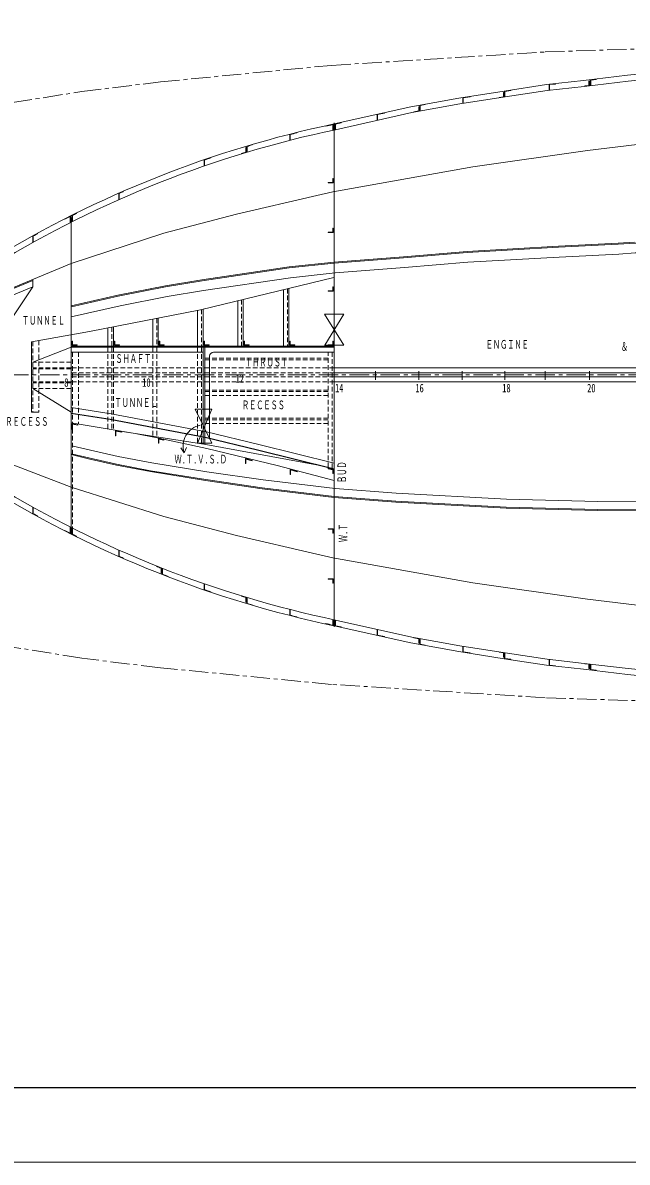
# Model space of a CAD drawing. Units: millimetres, scale not verified. Extents: x -28714 to 28714, y -20310 to 20310.
# Drawn here: x -16330 to -8522, y -20310 to -5594 of the extents above; entities that cross this region are included whole.
import ezdxf
from ezdxf.enums import TextEntityAlignment as Align

# ---------------------------------------------------------------- set-up
doc = ezdxf.new("R2010")
doc.units = ezdxf.units.MM
doc.header["$LTSCALE"] = 50
doc.linetypes.add('CHAIN1', pattern=[8, 5, -1, 1, -1])
doc.linetypes.add('DASHED1', pattern=[1.8, 1.2, -0.6])
for name, color, linetype, lineweight in [('0-0_0', 3, 'Continuous', 18), ('0-1', 4, 'CHAIN1', 18), ('0-2_寸法', 2, 'Continuous', 18), ('0-F', 3, 'Continuous', 18)]:
    doc.layers.add(name, color=color, linetype=linetype, lineweight=lineweight)
doc.styles.add('ＭＳ ゴシック', font='')
doc.styles.get('ＭＳ ゴシック').set_extended_font_data('MS Gothic')

msp = doc.modelspace()

# ---------------------------------------------------------------- linework, layer by layer
at = {"layer": '0-0_0'}
for p, q in [((-8922.85, -6325.35), (-8922.85, -6320.23)), ((-9528.7, -6465.44), (-9528.7, -6388.78)), ((-9068.41, -6409.41), (-9068.41, -6414.53)), ((-9015.88, -6349.74), (-9010.8, -6349.74)), ((-9010.8, -6349.74), (-9010.8, -6407.58)), ((-8998.69, -6406.12), (-8998.69, -6329.37)), ((-10644.57, -6636.61), (-10644.57, -6559.48)), ((-10120.35, -6495), (-10115.27, -6495)), ((-10115.27, -6495), (-10115.27, -6553.82)), ((-10107.77, -6552.47), (-10107.77, -6475.05)), ((-11279.1, -6743.79), (-11279.1, -6749.67)), ((-11212.76, -6678.03), (-11207.68, -6678.03)), ((-11207.68, -6678.03), (-11207.68, -6736.84)), ((-11200.19, -6735.5), (-11200.19, -6658.08)), ((-11195.11, -6662.33), (-11133.8, -6651.31)), ((-11195.11, -6734.58), (-11195.11, -6662.33)), ((-11133.8, -6646.15), (-11133.8, -6651.31)), ((-12324.79, -6982.12), (-12324.79, -6904.23)), ((-12319.71, -6981.04), (-12319.71, -6903.16)), ((-12307.01, -13395.09), (-12307.01, -6887.51)), ((-12294.31, -6975.68), (-12294.31, -6897.64)), ((-12289.23, -6901.75), (-12216.26, -6885.42)), ((-12289.23, -6974.63), (-12289.23, -6896.51)), ((-12216.26, -6885.42), (-12216.23, -6880.21)), ((-11750.48, -6854.05), (-11750.48, -6775.96)), ((-12878.57, -7032.96), (-12878.57, -7111.59)), ((-12873.49, -7110.3), (-12873.49, -7036.91)), ((-12791.2, -7016.31), (-12791.2, -7011.07)), ((-12419.85, -6924.65), (-12418.53, -6929.56)), ((-13449.04, -7264.95), (-13449.04, -7206.6)), ((-13443.96, -7205.08), (-13443.96, -7268.73)), ((-13435.77, -7266.26), (-13435.77, -7186.73)), ((-13430.69, -7264.74), (-13430.69, -7190.51)), ((-13366.89, -7171.67), (-13366.89, -7166.38)), ((-13899.95, -7339.35), (-13899.95, -7333.99)), ((-13506.13, -7282.27), (-13506.13, -7287.58)), ((-13987.32, -7363.71), (-13987.32, -7444.31)), ((-13982.24, -7442.56), (-13982.24, -7367.34)), ((-15088.29, -7878.23), (-15088.29, -7794.9)), ((-15083.21, -7875.97), (-15083.21, -7798.21)), ((-15031.21, -7775.41), (-15031.21, -7769.87)), ((-15714.39, -8175.02), (-15714.39, -8089.72)), ((-15694.07, -8164.78), (-15694.07, -8079.55)), ((-15688.99, -8162.23), (-15688.99, -8082.69)), ((-15636.99, -8056.88), (-15636.99, -8051.21)), ((-15785.24, -8125.49), (-15785.24, -8131.19)), ((-15719.47, -8097.95), (-15719.47, -8177.58)), ((-15704.23, -8108.88), (-15704.23, -12197.97)), ((-16198.33, -8431.35), (-16198.33, -8344.27)), ((-16193.25, -8428.53), (-16193.25, -8347.27)), ((-16141.25, -8318.77), (-16141.25, -8312.99)), ((-16658.02, -9110.11), (-16201.57, -8921.62)), ((-16201.57, -9004.07), (-16201.57, -8907.88)), ((-16658.02, -9686.64), (-16201.57, -9004.07)), ((-16658.02, -9192.55), (-16201.57, -9004.07)), ((-12962.88, -9040.79), (-12962.88, -9772.58)), ((-12891.76, -9023.38), (-12891.76, -9772.58)), ((-15071.55, -9248.05), (-15704.23, -9393.23)), ((-13553.21, -9185.23), (-13553.21, -9772.58)), ((-13482.09, -9167.82), (-13482.09, -9772.58)), ((-14579.01, -9409.34), (-14579.01, -9772.58)), ((-14071.01, -9310.02), (-14071.01, -9772.58)), ((-13999.89, -9294.52), (-13999.89, -9772.58)), ((-12432.49, -9356.58), (-12184.45, -9356.58)), ((-12432.49, -9356.58), (-12184.45, -9759.88)), ((-12184.45, -9356.58), (-12427.99, -9759.88)), ((-15229.25, -9536.47), (-15229.25, -9772.58)), ((-15158.13, -9522.57), (-15158.13, -9772.58)), ((-14650.13, -9423.24), (-14650.13, -9772.58)), ((-16200.31, -9976.2), (-15704.23, -9785.28)), ((-12307.01, -9772.58), (-15704.23, -9772.58)), ((-12307.01, -9785.28), (-15704.23, -9785.28)), ((-13999.89, -9848.78), (-15704.23, -9848.78)), ((-13999.89, -9785.28), (-13999.89, -11035.13)), ((-13979.57, -9785.28), (-13979.57, -11038.33)), ((-12307.01, -9848.78), (-13865.27, -9848.78)), ((-12432.49, -9759.88), (-12184.45, -9759.88)), ((-13916.07, -9899.58), (-13916.07, -10960.12)), ((19324.21, -10052.4), (-12307.01, -10052.4)), ((905.66, -10115.9), (-12307.01, -10115.9)), ((-11773.96, -10093.88), (-11773.96, -10206.55)), ((-11211.78, -10093.88), (-11211.78, -10206.55)), ((-10652.46, -10093.88), (-10652.46, -10206.55)), ((-10103.82, -10093.88), (-10103.82, -10206.55)), ((-9583.21, -10093.88), (-9583.21, -10206.55)), ((-9008.48, -10093.88), (-9008.48, -10206.55)), ((905.66, -10166.7), (-12307.01, -10166.7)), ((19324.21, -10230.2), (-12307.01, -10230.2)), ((-16200.31, -10319.1), (-15704.23, -10622.39)), ((-13886.33, -10584.35), (-14103.69, -10584.35)), ((-14103.69, -10584.35), (-13886.33, -11023.94)), ((-13886.33, -10584.35), (-14071.01, -11023.94)), ((-15686.45, -10845.46), (-15691.53, -10845.46)), ((-15617.36, -10784.58), (-15617.36, -10789.72)), ((-15051.95, -10877), (-15131.57, -10863.99)), ((-15126.49, -10930.45), (-15126.49, -10869.97)), ((-15051.95, -10882.15), (-15126.49, -10869.97)), ((-15051.95, -10877), (-15051.95, -10882.15)), ((-14572.38, -11024.65), (-14577.46, -11024.65)), ((-14071.01, -11023.94), (-13886.33, -11023.94)), ((-13916.07, -10960.12), (-13916.07, -10965.34)), ((-13364.31, -11246.52), (-13453.66, -11223.05)), ((-12785.09, -11386.43), (-12874.44, -11362.97)), ((-12319.71, -11416.13), (-12324.79, -11416.13)), ((-16198.33, -11851.25), (-16198.33, -11938.33)), ((-16193.25, -11854.07), (-16193.25, -11935.33)), ((-16141.25, -11963.83), (-16141.25, -11969.61)), ((-15785.24, -12157.11), (-15785.24, -12151.41)), ((-15719.47, -12184.65), (-15719.47, -12105.02)), ((-15714.39, -12107.58), (-15714.39, -12192.88)), ((-15694.07, -12117.82), (-15694.07, -12203.05)), ((-15688.99, -12120.37), (-15688.99, -12199.91)), ((-15636.99, -12225.72), (-15636.99, -12231.39)), ((-15088.29, -12404.38), (-15088.29, -12487.7)), ((-15083.21, -12406.63), (-15083.21, -12484.39)), ((-15031.21, -12507.19), (-15031.21, -12512.73)), ((-14603.78, -12614.12), (-14603.78, -12608.65)), ((-14543.79, -12637.92), (-14543.79, -12698.49)), ((-14538.71, -12700.48), (-14538.71, -12633.29)), ((-14531.09, -12637.46), (-14531.09, -12719.3)), ((-14526.01, -12639.45), (-14526.01, -12715.83)), ((-14451.54, -12744.66), (-14451.54, -12750.1)), ((-13987.32, -12918.89), (-13987.32, -12838.29)), ((-13982.24, -12840.04), (-13982.24, -12915.27)), ((-13899.95, -12943.25), (-13899.95, -12948.61)), ((-13506.13, -13000.34), (-13506.13, -12995.02)), ((-13449.04, -13017.65), (-13449.04, -13076)), ((-13443.96, -13077.52), (-13443.96, -13013.87)), ((-13435.77, -13016.34), (-13435.77, -13095.87)), ((-13430.69, -13017.86), (-13430.69, -13092.09)), ((-13366.89, -13110.93), (-13366.89, -13116.22)), ((-12878.57, -13249.64), (-12878.57, -13171.01)), ((-12873.49, -13172.3), (-12873.49, -13245.69)), ((-12791.2, -13266.29), (-12791.2, -13271.53)), ((-12419.85, -13357.95), (-12418.53, -13353.04)), ((-12324.79, -13300.48), (-12324.79, -13378.37)), ((-12319.71, -13301.56), (-12319.71, -13379.45)), ((-12294.31, -13306.92), (-12294.31, -13384.96)), ((-12289.23, -13307.97), (-12289.23, -13386.09)), ((-12289.23, -13380.85), (-12216.26, -13397.18)), ((-12216.26, -13397.18), (-12216.23, -13402.39)), ((-11750.48, -13428.55), (-11750.48, -13506.64)), ((-11279.1, -13538.81), (-11279.1, -13532.93)), ((-11207.68, -13604.57), (-11207.68, -13545.76)), ((-11200.19, -13547.1), (-11200.19, -13624.52)), ((-11195.11, -13548.02), (-11195.11, -13620.27)), ((-11195.11, -13620.27), (-11133.8, -13631.29)), ((-11133.8, -13636.45), (-11133.8, -13631.29)), ((-10644.57, -13645.99), (-10644.57, -13723.12)), ((-10120.35, -13787.6), (-10115.27, -13787.6)), ((-10115.27, -13787.6), (-10115.27, -13728.79)), ((-10107.77, -13730.13), (-10107.77, -13807.55)), ((-9528.7, -13817.16), (-9528.7, -13893.82)), ((-9068.41, -13873.19), (-9068.41, -13868.08)), ((-9015.88, -13932.86), (-9010.8, -13932.86)), ((-9010.8, -13932.86), (-9010.8, -13875.02)), ((-8998.69, -13876.48), (-8998.69, -13953.23))]:
    msp.add_line(p, q, dxfattribs=at)
at = {"layer": '0-0_0', "color": 1, "linetype": 'DASHED1'}
for p, q in [((-12912.08, -9028.36), (-12912.08, -9772.58)), ((-13502.41, -9172.8), (-13502.41, -9772.58)), ((-14599.33, -9413.31), (-14599.33, -9772.58)), ((-14020.21, -9299.49), (-14020.21, -9772.58)), ((-15178.45, -9526.54), (-15178.45, -9772.58)), ((-16200.31, -9711.57), (-16200.31, -10624.16)), ((-16124.11, -9698.21), (-16124.11, -10624.16)), ((-15686.45, -9848.78), (-15686.45, -12197.97)), ((-15610.25, -9848.78), (-15610.25, -10778.02)), ((-15229.25, -9785.28), (-15229.25, -10840.3)), ((-15178.45, -9785.28), (-15178.45, -10848.6)), ((-15158.13, -9785.28), (-15158.13, -10851.93)), ((-14650.13, -9785.28), (-14650.13, -10932.76)), ((-14599.33, -9785.28), (-14599.33, -10940.76)), ((-14071.01, -9785.28), (-14071.01, -11023.94)), ((-14020.21, -9785.28), (-14020.21, -11031.94)), ((-12383.21, -11334.67), (-12383.21, -9848.78)), ((-12332.41, -11347.21), (-12332.41, -9848.78)), ((-15704.23, -9976.2), (-16200.31, -9976.2)), ((-12383.21, -9924.98), (-13979.57, -9924.98)), ((-12383.21, -9945.3), (-13979.57, -9945.3)), ((-15704.23, -10052.4), (-16200.31, -10052.4)), ((-15704.23, -10065.1), (-16200.31, -10065.1)), ((-12307.01, -10052.4), (-15704.23, -10052.4)), ((-12307.01, -10115.9), (-15704.23, -10115.9)), ((-15704.23, -10230.2), (-16200.31, -10230.2)), ((-15704.23, -10242.9), (-16200.31, -10242.9)), ((-12307.01, -10166.7), (-15704.23, -10166.7)), ((-12307.01, -10230.2), (-15704.23, -10230.2)), ((-15704.23, -10319.1), (-16200.31, -10319.1)), ((-12383.21, -10337.3), (-13979.57, -10337.3)), ((-12383.21, -10357.62), (-13979.57, -10357.62)), ((-12383.21, -10408.42), (-13979.57, -10408.42)), ((-12383.21, -10700.11), (-13979.57, -10700.11)), ((-12383.21, -10720.43), (-13979.57, -10720.43)), ((-12383.21, -10771.23), (-13979.57, -10771.23))]:
    msp.add_line(p, q, dxfattribs=at)
at = {"layer": '0-0_0'}
for points in [[(-12307.01, -6900.48), (-11318.92, -6679.4), (-10697.07, -6567.71), (-10110.23, -6475.73), (-9564.09, -6392.69), (-9086.05, -6339.9), (-8517.1, -6271.32), (-7972.24, -6215.17), (-7334.16, -6147.1), (-6238.38, -6061.94), (-5775.23, -6025.94), (-5151.31, -5990.62), (-4617.28, -5963.93), (-4031.09, -5934.63), (-3569.55, -5915.69), (-2935.32, -5897.23), (-1816.43, -5864.67), (-1376.12, -5864.67), (-719.23, -5847.85), (307.44, -5847.85)], [(-12290.87, -6974.96), (-11303.86, -6754.12), (-10684.43, -6642.86), (-10098.61, -6551.04), (-9554.18, -6468.25), (-9077.31, -6415.6), (-8508.63, -6347.05), (-7964.29, -6290.95), (-7327.16, -6222.99), (-6232.47, -6137.91), (-5770.13, -6101.97), (-5147.25, -6066.71), (-4613.48, -6040.04), (-4027.62, -6010.76), (-3566.88, -5991.84), (-2933.11, -5973.4), (-1815.33, -5940.87), (-1375.14, -5940.87), (-718.26, -5924.05), (307.86, -5924.05)], [(-8993.61, -6405.51), (-8993.61, -6333.88), (-8922.85, -6325.35)], [(-10102.69, -6551.56), (-10102.69, -6479.72), (-10026.47, -6468.13), (-10026.47, -6462.99)], [(-9523.62, -6464.88), (-9523.62, -6393.33), (-9447.65, -6384.94), (-9447.65, -6379.83)], [(-9068.41, -6409.41), (-9015.88, -6403.08), (-9015.88, -6349.74)], [(-10639.49, -6635.82), (-10639.49, -6563.83), (-10548.58, -6549.58), (-10548.58, -6544.44)], [(-10174.95, -6563.01), (-10174.95, -6557.86), (-10120.35, -6549.3), (-10120.35, -6495)], [(-16734.22, -9127.84), (-15704.23, -8702.51), (-14508.76, -8310.2), (-13567.41, -8065.29), (-12531.28, -7826.91), (-12323.33, -7779.07), (-10515.1, -7455.21), (-9035.39, -7243.79), (-8141.54, -7136.81), (-6746.95, -6987.51), (-4955.97, -6842.71), (-3662.94, -6775.5), (-1969.87, -6714.38), (-1201.03, -6701.03), (61.25, -6671.74)], [(-11745.4, -6852.91), (-11745.4, -6780.03), (-11659.17, -6760.74), (-11659.17, -6755.53)], [(-11279.1, -6743.79), (-11212.76, -6731.88), (-11212.76, -6678.03)], [(-15704.23, -9249.9), (-15100.48, -9111.36), (-14488.07, -8992.63), (-14016.3, -8913.44), (-12888.24, -8748.17), (-12307.01, -8686.4), (-11411.64, -8615.42), (-10590.46, -8548.29), (-9408.45, -8481.31), (-8639.68, -8441.43), (-8425.89, -8426.8)], [(-15701.39, -9262.27), (-15097.85, -9123.79), (-14485.81, -9005.13), (-14014.33, -8925.99), (-12886.64, -8760.77), (-12305.84, -8699.04), (-11410.62, -8628.08), (-10589.59, -8560.97), (-9407.76, -8493.99), (-8638.92, -8454.1), (-8425.46, -8439.5), (-3496.63, -8439.5), (-3496.63, -10496.9), (-1285.53, -10496.9)], [(-15071.55, -9248.05), (-14463.21, -9130.11), (-13994.61, -9051.46), (-12870.72, -8886.79), (-12294.11, -8825.51), (-11400.43, -8754.67), (-10580.82, -8687.67), (-9400.88, -8620.81), (-8631.3, -8580.88), (-8421.12, -8566.5), (-3572.83, -8566.5), (-3572.83, -10496.9)], [(-16124.11, -10624.16), (-16218.09, -10624.16), (-16218.09, -9714.69), (-15469.38, -9583.42), (-14032.34, -9302.46), (-12313.05, -8881.79)], [(-15704.23, -10562.88), (-15189.43, -10643.49), (-13957.79, -10876.93), (-13281.32, -11039.69), (-12307.01, -11280.22)], [(-15704.23, -10640.01), (-15202.42, -10718.59), (-13973.81, -10951.45), (-13299.36, -11113.73), (-12307.01, -11358.71)], [(-15703.44, -10634.99), (-15201.56, -10713.58), (-13972.74, -10946.48), (-13298.16, -11108.79), (-12305.79, -11353.78)], [(-12307.01, -11504.13), (-13045.62, -11310.12), (-13950.56, -11090.73), (-14573.53, -10957.07), (-14879.01, -10897.55), (-15704.23, -10762.65)], [(-15617.36, -10784.58), (-15691.53, -10772.45), (-15691.53, -10845.46)], [(-15617.36, -10789.72), (-15686.45, -10778.43), (-15686.45, -10845.46)], [(-15126.49, -10930.45), (-15131.57, -10930.45), (-15131.57, -10863.99)], [(-15016.58, -10875.06), (-13965.14, -11040.61), (-12489.2, -11313.73)], [(-14572.38, -11024.65), (-14572.38, -10970.31), (-14506.19, -10984.51), (-14506.19, -10979.31), (-14577.46, -10964.02), (-14577.46, -11024.65)], [(-15704.23, -11171.84), (-15481.12, -11225.01), (-15119.53, -11308.35), (-14681.64, -11391.17), (-13967.74, -11506.04), (-13239.16, -11611.51), (-12307.01, -11723.62), (-11512.23, -11783.91), (-10085.5, -11862.23), (-8902.2, -11892.05), (-7811.88, -11900.31), (-6090.67, -11898.67), (-4962.9, -11896.98), (-3007.28, -11890.45), (-1901.77, -11889.02), (-924.92, -11881.15), (396.85, -11875.47), (1667.37, -11864.13), (2984.69, -11863.44), (3912.75, -11863.01), (5870.29, -11864.6), (9409.3, -11836.86)], [(-15701.29, -11159.49), (-15478.22, -11212.64), (-15116.92, -11295.92), (-14679.45, -11378.66), (-13965.82, -11493.48), (-13237.49, -11598.92), (-12305.77, -11710.98), (-11511.4, -11771.24), (-10084.99, -11849.54), (-8901.99, -11879.35), (-7811.84, -11887.61), (-6090.69, -11885.97), (-4962.93, -11884.28), (-3007.31, -11877.75), (-1901.83, -11876.32), (-925, -11868.45), (396.77, -11862.77), (1667.31, -11851.43), (2984.69, -11850.74), (3912.75, -11850.31), (5870.25, -11851.9), (9409.06, -11824.16)], [(-15677.73, -11060.65), (-15455.04, -11113.72), (-15096.06, -11196.46), (-14661.94, -11278.57), (-13950.47, -11393.04), (-13224.14, -11498.19), (-12295.86, -11609.84), (-11504.78, -11669.85), (-10080.93, -11748.01), (-8900.33, -11777.76), (-7811.5, -11786.01), (-6090.78, -11784.37), (-4963.17, -11782.68), (-3007.55, -11776.15), (-1902.3, -11774.72), (-925.63, -11766.85), (396.1, -11761.17), (1666.83, -11749.83), (2984.63, -11749.14), (3912.77, -11748.71), (5869.89, -11750.3), (9407.07, -11722.57)], [(-16727.21, -11200.4), (-15704.23, -11592.59), (-14508.76, -11972.4), (-13567.41, -12217.31), (-12531.28, -12455.69), (-12323.33, -12503.53), (-10515.1, -12827.39), (-9035.39, -13038.81), (-8141.54, -13145.79), (-6746.95, -13295.1), (-4955.97, -13439.89), (-3662.94, -13507.1), (-1969.87, -13568.22), (-1201.03, -13581.57), (61.25, -13610.86)], [(-13364.31, -11246.52), (-13364.31, -11251.77), (-13448.58, -11229.64), (-13448.58, -11286.89), (-13453.66, -11286.89), (-13453.66, -11223.05)], [(-12785.09, -11386.43), (-12785.09, -11391.69), (-12869.36, -11369.55), (-12869.36, -11426.8), (-12874.44, -11426.8), (-12874.44, -11362.97)], [(-12324.79, -11416.13), (-12324.79, -11367.4), (-12383.21, -11352.98), (-12383.21, -11347.75), (-12319.71, -11363.43), (-12319.71, -11416.13)], [(-12307.01, -13382.12), (-11318.92, -13603.2), (-10697.07, -13714.89), (-10110.23, -13806.87), (-9564.09, -13889.91), (-9086.05, -13942.7), (-8517.1, -14011.28), (-7972.24, -14067.43), (-7334.16, -14135.5), (-6238.38, -14220.66), (-5775.23, -14256.66), (-5151.31, -14291.98), (-4617.28, -14318.67), (-4031.09, -14347.97), (-3569.55, -14366.91), (-2935.32, -14385.37), (-1816.43, -14417.93), (-1376.12, -14417.93), (-719.23, -14434.75), (307.44, -14434.75)], [(-12290.87, -13307.64), (-11303.86, -13528.48), (-10684.43, -13639.74), (-10098.61, -13731.56), (-9554.18, -13814.35), (-9077.31, -13867), (-8508.63, -13935.55), (-7964.29, -13991.65), (-7327.16, -14059.61), (-6232.47, -14144.69), (-5770.13, -14180.63), (-5147.25, -14215.89), (-4613.48, -14242.56), (-4027.62, -14271.85), (-3566.88, -14290.76), (-2933.11, -14309.2), (-1815.33, -14341.73), (-1375.14, -14341.73), (-718.26, -14358.55), (307.86, -14358.55)], [(-11745.4, -13429.69), (-11745.4, -13502.57), (-11659.17, -13521.86), (-11659.17, -13527.07)], [(-11279.1, -13538.81), (-11212.76, -13550.73), (-11212.76, -13604.57), (-11207.68, -13604.57)], [(-10639.49, -13646.79), (-10639.49, -13718.77), (-10548.58, -13733.02), (-10548.58, -13738.16)], [(-10174.95, -13719.6), (-10174.95, -13724.74), (-10120.35, -13733.3), (-10120.35, -13787.6)], [(-10102.69, -13731.04), (-10102.69, -13802.88), (-10026.47, -13814.47), (-10026.47, -13819.61)], [(-9523.62, -13817.72), (-9523.62, -13889.27), (-9447.65, -13897.66), (-9447.65, -13902.77)], [(-9068.41, -13873.19), (-9015.88, -13879.52), (-9015.88, -13932.86)], [(-8993.61, -13877.09), (-8993.61, -13948.73), (-8922.85, -13957.25), (-8922.85, -13962.37)]]:
    msp.add_lwpolyline(points, dxfattribs=at)
for points in [[(-12324.79, -7606.63), (-12324.79, -7657.36), (-12383.21, -7657.36), (-12383.21, -7662.44), (-12319.71, -7662.44), (-12319.71, -7606.63)], [(-12324.79, -8245.99), (-12324.79, -8296.73), (-12383.21, -8296.73), (-12383.21, -8301.81), (-12319.71, -8301.81), (-12319.71, -8245.99)], [(-12324.79, -9003.51), (-12324.79, -9054.24), (-12383.21, -9054.24), (-12383.21, -9059.32), (-12319.71, -9059.32), (-12319.71, -9003.51)], [(-15686.45, -9704.07), (-15686.45, -9754.8), (-15628.03, -9754.8), (-15628.03, -9759.88), (-15691.53, -9759.88), (-15691.53, -9704.07)], [(-15140.35, -9704.07), (-15140.35, -9754.8), (-15081.93, -9754.8), (-15081.93, -9759.88), (-15145.43, -9759.88), (-15145.43, -9704.07)], [(-14561.23, -9704.07), (-14561.23, -9754.8), (-14502.81, -9754.8), (-14502.81, -9759.88), (-14566.31, -9759.88), (-14566.31, -9704.07)], [(-13982.11, -9704.07), (-13982.11, -9754.8), (-13923.69, -9754.8), (-13923.69, -9759.88), (-13987.19, -9759.88), (-13987.19, -9704.07)], [(-13464.31, -9704.07), (-13464.31, -9754.8), (-13405.89, -9754.8), (-13405.89, -9759.88), (-13469.39, -9759.88), (-13469.39, -9704.07)], [(-12873.98, -9704.07), (-12873.98, -9754.8), (-12815.56, -9754.8), (-12815.56, -9759.88), (-12879.06, -9759.88), (-12879.06, -9704.07)], [(-12324.79, -9704.07), (-12324.79, -9754.8), (-12383.21, -9754.8), (-12383.21, -9759.88), (-12319.71, -9759.88), (-12319.71, -9704.07)], [(-12324.79, -12184.06), (-12324.79, -12133.33), (-12383.21, -12133.33), (-12383.21, -12128.25), (-12319.71, -12128.25), (-12319.71, -12184.06)], [(-12324.79, -12832.38), (-12324.79, -12781.64), (-12383.21, -12781.64), (-12383.21, -12776.56), (-12319.71, -12776.56), (-12319.71, -12832.38)]]:
    msp.add_lwpolyline(points, close=True, dxfattribs=at)
at = {"layer": '0-0_0', "color": 4, "linetype": 'CHAIN1'}
msp.add_lwpolyline([(-912.75, -14429.79), (-4608.92, -14429.79), (-6518, -14409.78), (-9580.17, -14311.35), (-12340.41, -14138.84), (-14552.31, -13924.87), (-15566.91, -13800.55), (-16460.42, -13657.34)], dxfattribs=at)
at = {"layer": '0-0_0'}
for centre, radius, start, end in [((-9424.88, -20634.33), 14033, 101.8519, 121.34603), ((-9424.88, -20634.33), 14027.92, 101.93047, 102.32207), ((-9424.88, -20634.33), 13956.8, 101.84983, 121.34603), ((-9424.88, -20634.33), 14027.92, 103.88496, 104.23143), ((-9424.88, -20634.33), 14017.76, 106.66132, 106.683), ((-9424.88, -20634.33), 14027.92, 106.32059, 106.59231), ((-9424.88, -20634.33), 14027.92, 108.60317, 108.95817), ((-9424.88, -20634.33), 13961.88, 106.75173, 106.99652), ((-9424.88, -20634.33), 14027.92, 113.5566, 113.78851), ((-9424.88, -20634.33), 14027.92, 116.28516, 116.52229), ((-9424.88, -20634.33), 14027.92, 116.66151, 116.96251), ((-9424.88, -20634.33), 14027.92, 118.60616, 118.84836), ((-13865.27, -9899.58), 50.8, 90, 180), ((-9424.88, 351.73), 13956.8, 238.65397, 258.15017), ((-9424.88, 351.73), 14033, 238.65397, 258.1481), ((-9424.88, 351.73), 14027.92, 241.15164, 241.39384), ((-9424.88, 351.73), 14027.92, 243.03749, 243.33849), ((-9424.88, 351.73), 14027.92, 243.47771, 243.71484), ((-9424.88, 351.73), 14027.92, 246.21149, 246.4434), ((-9424.88, 351.73), 13961.88, 248.22692, 248.49177), ((-9426.21, 351.73), 14017.76, 248.58761, 248.60991), ((-9424.88, 351.73), 14027.92, 248.67601, 249.00217), ((-9424.88, 351.73), 14027.92, 251.04183, 251.39683), ((-9424.88, 351.73), 13961.88, 253.00348, 253.24827), ((-9424.88, 351.73), 14017.76, 253.317, 253.33868), ((-9424.88, 351.73), 14027.92, 253.40769, 253.67941), ((-9424.88, 351.73), 14027.92, 255.76857, 256.11504), ((-9424.88, 351.73), 14027.92, 257.67793, 258.06953)]:
    msp.add_arc(centre, radius, start, end, dxfattribs=at)
at = {"layer": '0-1'}
for p, q in [((-9580.17, -5971.25), (-6518, -5872.82)), ((-12340.41, -6143.76), (-9580.17, -5971.25)), ((22142.93, -10141.3), (-21383.31, -10141.3))]:
    msp.add_line(p, q, dxfattribs=at)
msp.add_lwpolyline([(-16460.42, -6625.26), (-15566.91, -6482.05), (-14552.31, -6357.73), (-12340.41, -6143.76)], dxfattribs=at)
at = {"layer": '0-2_寸法'}
msp.add_lwpolyline([(-14212.98, -11078.99), (-14245.49, -11146.89), (-14289.22, -11085.62)], dxfattribs=at)
msp.add_arc((-13985.05, -11061.64), 274.03, 101.03577, 198.12623, dxfattribs=at)
at = {"layer": '0-F'}
msp.add_lwpolyline([(-28714.35, -20310.15), (28714.35, -20310.15), (28714.35, 20310.15)], dxfattribs=at)
at = {"layer": '0-F', "lineweight": 25}
msp.add_lwpolyline([(-27748.35, -19344.15), (27747.87, -19344.15), (27747.87, 19344.15)], dxfattribs=at)

# ---------------------------------------------------------------- texts
at = {"layer": '0-2_寸法', "style": 'ＭＳ ゴシック', "width": 0.6}
for s, p in [('ＴＵＮＮＥＬ', (-16340.01, -9526.11)), ('ＥＮＧＩＮＥ', (-10348.13, -9836.61)), ('＆', (-8603.77, -9864.02)), ('ＳＨＡＦＴ', (-15132.23, -10019.53)), ('ＴＨＲＵＳＴ', (-13456.87, -10065.76)), ('12', (-13579.7, -10276.75)), ('8', (-15793.48, -10327.65)), ('10', (-14786.42, -10327.65)), ('14', (-12295.05, -10398.38)), ('16', (-11257.98, -10400.06)), ('18', (-10135.47, -10400.06)), ('20', (-9039.31, -10400.06)), ('ＴＵＮＮＥＬ', (-15144.31, -10587.29)), ('ＲＥＣＥＳＳ', (-13498.12, -10618.51)), ('ＲＥＣＥＳＳ', (-16553.77, -10832.52)), ('Ｗ.Ｔ.Ｖ.Ｓ.Ｄ', (-14369.09, -11318.91))]:
    msp.add_text(s, height=110, dxfattribs=at).set_placement(p, align=Align.BOTTOM_LEFT)
for s, p in [('ＢＵＤ', (-12119.24, -11536.45)), ('Ｗ.Ｔ', (-12103.8, -12301.68))]:
    msp.add_text(s, height=110, rotation=90, dxfattribs=at).set_placement(p, align=Align.BOTTOM_LEFT)

doc.saveas('drawing.dxf')
